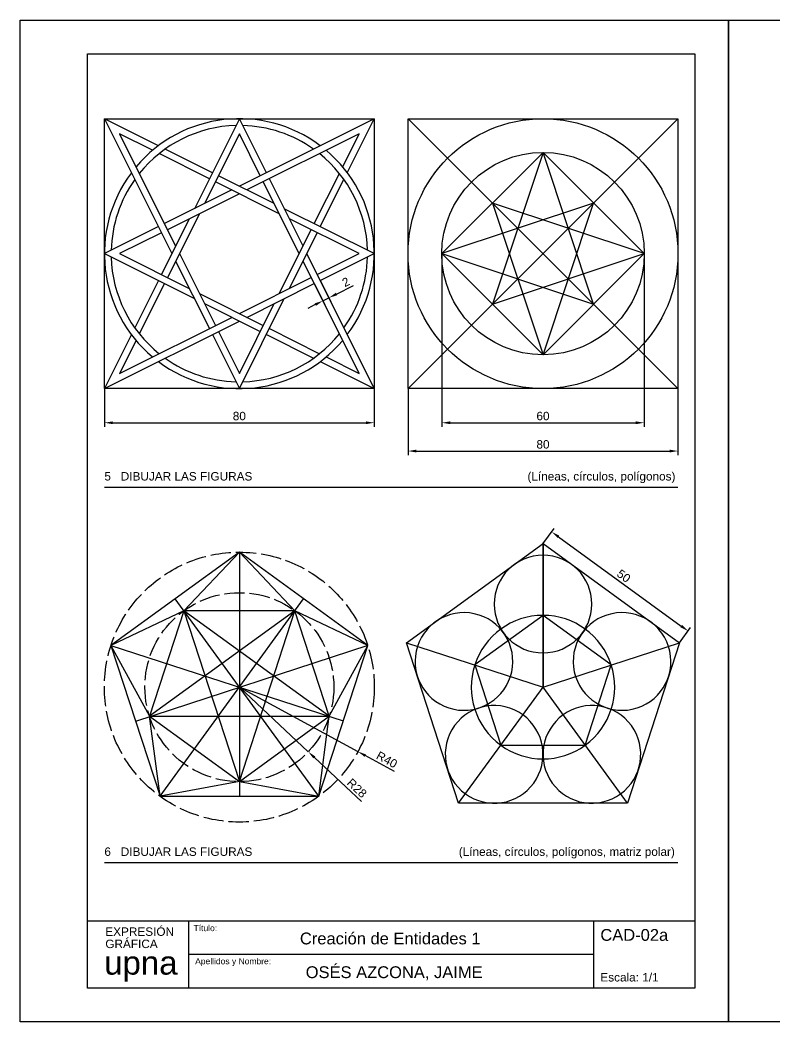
# Model space of a CAD drawing. Header units: millimetres. Extents: x 4357 to 9851, y 1421 to 2962.
# Drawn here: x 4357.3 to 4581.1, y 1421.5 to 1718.5 of the extents above; entities that cross this region are included whole.
import ezdxf

# ---------------------------------------------------------------- set-up
doc = ezdxf.new("R2010")
doc.units = ezdxf.units.MM
doc.linetypes.add('ACAD_ISO02W100', pattern=[15, 12, -3])
for name, color, linetype in [('010_formato', 5, 'Continuous'), ('015_cajetin', 4, 'Continuous'), ('020_rotulacion_textos', 4, 'Continuous'), ('030_linea_continua_gruesa', 7, 'Continuous'), ('031_linea_continua_fina', 4, 'Continuous'), ('033_linea_discontinua_fina', 4, 'Continuous'), ('040_cotas', 1, 'Continuous')]:
    doc.layers.add(name, color=color, linetype=linetype)
doc.styles.add('Arial 1.8', font='arial.ttf', dxfattribs={"height": 1.8})
doc.styles.add('Arial 2.5', font='arial.ttf', dxfattribs={"height": 2.5})
doc.styles.add('Arial 3.5', font='arial.ttf', dxfattribs={"height": 3.5})
doc.styles.add('LogoUpna', font='swissl.ttf')
doc.dimstyles.new('Arial 2.5', dxfattribs={"dimtxt": 2.5, "dimasz": 2.5, "dimexe": 1.25, "dimexo": 0, "dimgap": 0.7, "dimtad": 1, "dimtxsty": 'Arial 2.5', "dimcen": 2.5, "dimadec": 0, "dimazin": 0, "dimtfac": 1, "dimtmove": 0, "dimatfit": 3, "dimfxl": 1, "dimarcsym": 0})

# ---------------------------------------------------------------- blocks, each defined once
blk = doc.blocks.new('*D3')
at = {"layer": '040_cotas', "color": 0, "lineweight": -2, "transparency": 16777216}
for p, q in [((4382.34, 1609.22), (4382.34, 1597.85)), ((4462.34, 1609.22), (4462.34, 1597.85)), ((4384.84, 1599.1), (4459.84, 1599.1))]:
    blk.add_line(p, q, dxfattribs=at)
at = {"layer": '040_cotas', "color": 0, "transparency": 16777216}
for points in [[(4384.84, 1599.51), (4384.84, 1598.68), (4382.34, 1599.1)], [(4459.84, 1599.51), (4459.84, 1598.68), (4462.34, 1599.1)]]:
    blk.add_solid(points, dxfattribs=at)
at = {"layer": 'Defpoints', "color": 0, "transparency": 16777216}
for p in [(4382.34, 1609.22), (4462.34, 1609.22), (4462.34, 1599.1)]:
    blk.add_point(p, dxfattribs=at)
at = {"layer": '040_cotas', "color": 0, "transparency": 16777216, "insert": (4422.34, 1601.07), "char_height": 2.5, "attachment_point": 5, "style": 'Arial 2.5'}
blk.add_mtext('80', dxfattribs=at)
blk = doc.blocks.new('*D4')
at = {"layer": '040_cotas', "color": 0, "lineweight": -2, "transparency": 16777216}
for p, q in [((4482.34, 1649.22), (4482.34, 1597.85)), ((4542.34, 1649.22), (4542.34, 1597.85)), ((4484.84, 1599.1), (4539.84, 1599.1))]:
    blk.add_line(p, q, dxfattribs=at)
at = {"layer": '040_cotas', "color": 0, "transparency": 16777216}
for points in [[(4484.84, 1599.51), (4484.84, 1598.68), (4482.34, 1599.1)], [(4539.84, 1599.51), (4539.84, 1598.68), (4542.34, 1599.1)]]:
    blk.add_solid(points, dxfattribs=at)
at = {"layer": 'Defpoints', "color": 0, "transparency": 16777216}
for p in [(4482.34, 1649.22), (4542.34, 1649.22), (4542.34, 1599.1)]:
    blk.add_point(p, dxfattribs=at)
at = {"layer": '040_cotas', "color": 0, "transparency": 16777216, "insert": (4512.34, 1601.07), "char_height": 2.5, "attachment_point": 5, "style": 'Arial 2.5'}
blk.add_mtext('60', dxfattribs=at)
blk = doc.blocks.new('*D5')
at = {"layer": '040_cotas', "color": 0, "lineweight": -2, "transparency": 16777216}
for p, q in [((4472.34, 1609.22), (4472.34, 1589.45)), ((4552.34, 1609.22), (4552.34, 1589.45)), ((4474.84, 1590.7), (4549.84, 1590.7))]:
    blk.add_line(p, q, dxfattribs=at)
at = {"layer": '040_cotas', "color": 0, "transparency": 16777216}
for points in [[(4474.84, 1591.12), (4474.84, 1590.29), (4472.34, 1590.7)], [(4549.84, 1591.12), (4549.84, 1590.29), (4552.34, 1590.7)]]:
    blk.add_solid(points, dxfattribs=at)
at = {"layer": 'Defpoints', "color": 0, "transparency": 16777216}
for p in [(4472.34, 1609.22), (4552.34, 1609.22), (4552.34, 1590.7)]:
    blk.add_point(p, dxfattribs=at)
at = {"layer": '040_cotas', "color": 0, "transparency": 16777216, "insert": (4512.34, 1592.68), "char_height": 2.5, "attachment_point": 5, "style": 'Arial 2.5'}
blk.add_mtext('80', dxfattribs=at)
blk = doc.blocks.new('*D6')
at = {"layer": '040_cotas', "color": 0, "lineweight": -2, "transparency": 16777216}
for p, q in [((4444.55, 1640.33), (4447.66, 1634.11)), ((4446.34, 1641.22), (4449.45, 1635.01)), ((4451.13, 1637.25), (4456.15, 1639.76)), ((4444.86, 1634.11), (4442.63, 1633)), ((4447.1, 1635.23), (4448.89, 1636.13))]:
    blk.add_line(p, q, dxfattribs=at)
at = {"layer": '040_cotas', "color": 0, "transparency": 16777216}
for points in [[(4450.94, 1637.62), (4451.31, 1636.87), (4448.89, 1636.13)], [(4444.68, 1634.49), (4445.05, 1633.74), (4447.1, 1635.23)]]:
    blk.add_solid(points, dxfattribs=at)
at = {"layer": 'Defpoints', "color": 0, "transparency": 16777216}
for p in [(4444.55, 1640.33), (4446.34, 1641.22), (4448.89, 1636.13)]:
    blk.add_point(p, dxfattribs=at)
at = {"layer": '040_cotas', "color": 0, "transparency": 16777216, "insert": (4453.91, 1640.82), "char_height": 2.5, "attachment_point": 5, "rotation": 26.5651, "style": 'Arial 2.5'}
blk.add_mtext('2', dxfattribs=at)
blk = doc.blocks.new('*D7')
at = {"layer": '040_cotas', "color": 0, "lineweight": -2, "transparency": 16777216}
for p, q in [((4512.34, 1563.25), (4515.62, 1567.77)), ((4516.91, 1565.29), (4553.32, 1538.84)), ((4552.79, 1533.86), (4556.07, 1538.38))]:
    blk.add_line(p, q, dxfattribs=at)
at = {"layer": '040_cotas', "color": 0, "transparency": 16777216}
for points in [[(4517.16, 1565.62), (4516.67, 1564.95), (4514.89, 1566.76)], [(4553.56, 1539.17), (4553.07, 1538.5), (4555.34, 1537.37)]]:
    blk.add_solid(points, dxfattribs=at)
at = {"layer": 'Defpoints', "color": 0, "transparency": 16777216}
for p in [(4512.34, 1563.25), (4555.34, 1537.37), (4552.79, 1533.86)]:
    blk.add_point(p, dxfattribs=at)
at = {"layer": '040_cotas', "color": 0, "transparency": 16777216, "insert": (4536.28, 1553.66), "char_height": 2.5, "attachment_point": 5, "rotation": 324, "style": 'Arial 2.5'}
blk.add_mtext('50', dxfattribs=at)
blk = doc.blocks.new('*D8')
at = {"layer": '040_cotas', "color": 0, "lineweight": -2, "transparency": 16777216}
for p, q in [((4422.34, 1520.72), (4457.49, 1501.62)), ((4468.35, 1495.71), (4459.68, 1500.42))]:
    blk.add_line(p, q, dxfattribs=at)
at = {"layer": '040_cotas', "color": 0, "transparency": 16777216}
blk.add_solid([(4459.88, 1500.79), (4459.48, 1500.06), (4457.49, 1501.62)], dxfattribs=at)
at = {"layer": 'Defpoints', "color": 0, "transparency": 16777216}
for p in [(4422.34, 1520.72), (4457.49, 1501.62)]:
    blk.add_point(p, dxfattribs=at)
at = {"layer": '040_cotas', "color": 0, "transparency": 16777216, "insert": (4466.06, 1499.21), "char_height": 2.5, "attachment_point": 5, "rotation": 331.4706, "style": 'Arial 2.5'}
blk.add_mtext('R40', dxfattribs=at)
blk = doc.blocks.new('*D9')
at = {"layer": '040_cotas', "color": 0, "lineweight": -2, "transparency": 16777216}
for p, q in [((4422.34, 1520.72), (4442.77, 1501.57)), ((4458.52, 1486.81), (4444.6, 1499.86))]:
    blk.add_line(p, q, dxfattribs=at)
at = {"layer": '040_cotas', "color": 0, "transparency": 16777216}
blk.add_solid([(4444.88, 1500.17), (4444.31, 1499.56), (4442.77, 1501.57)], dxfattribs=at)
at = {"layer": 'Defpoints', "color": 0, "transparency": 16777216}
for p in [(4422.34, 1520.72), (4442.77, 1501.57)]:
    blk.add_point(p, dxfattribs=at)
at = {"layer": '040_cotas', "color": 0, "transparency": 16777216, "insert": (4457.18, 1490.78), "char_height": 2.5, "attachment_point": 5, "rotation": 316.8519, "style": 'Arial 2.5'}
blk.add_mtext('R28', dxfattribs=at)

msp = doc.modelspace()

# ---------------------------------------------------------------- linework, layer by layer
at = {"layer": '010_formato'}
for p, q in [((4357.343, 1718.472), (4567.343, 1718.472)), ((4357.343, 1421.472), (4357.343, 1718.472)), ((4567.343, 1718.472), (4567.343, 1421.472)), ((4567.343, 1718.472), (4777.343, 1718.472)), ((4567.343, 1421.472), (4567.343, 1718.472)), ((4567.343, 1421.472), (4357.343, 1421.472)), ((4777.343, 1421.472), (4567.343, 1421.472))]:
    msp.add_line(p, q, dxfattribs=at)
at = {"layer": '015_cajetin'}
for p, q in [((4377.343, 1708.472), (4557.343, 1708.472)), ((4377.343, 1431.472), (4377.343, 1708.472)), ((4557.343, 1708.472), (4557.343, 1431.472)), ((4377.343, 1451.472), (4557.343, 1451.472)), ((4407.343, 1431.472), (4407.343, 1451.472)), ((4527.343, 1451.472), (4527.343, 1431.472)), ((4527.343, 1441.472), (4407.343, 1441.472)), ((4557.343, 1431.472), (4377.343, 1431.472))]:
    msp.add_line(p, q, dxfattribs=at)
at = {"layer": '030_linea_continua_gruesa'}
for p, q in [((4382.343, 1689.222), (4402.343, 1649.222)), ((4398.343, 1681.222), (4382.343, 1689.222)), ((4422.343, 1689.222), (4409.01, 1662.555)), ((4462.343, 1689.222), (4422.343, 1669.222)), ((4430.343, 1673.222), (4422.343, 1689.222)), ((4454.343, 1673.222), (4462.343, 1689.222)), ((4472.343, 1649.222), (4472.343, 1689.222)), ((4472.343, 1689.222), (4552.343, 1689.222)), ((4552.343, 1689.222), (4552.343, 1609.222)), ((4386.815, 1684.749), (4403.461, 1651.458)), ((4396.615, 1679.849), (4386.815, 1684.749)), ((4422.343, 1684.749), (4411.991, 1664.046)), ((4428.554, 1672.327), (4422.343, 1684.749)), ((4457.871, 1684.749), (4424.579, 1668.103)), ((4452.971, 1674.95), (4457.871, 1684.749)), ((4413.448, 1671.433), (4398.574, 1678.87)), ((4414.343, 1673.222), (4400.356, 1680.215)), ((4482.343, 1649.222), (4512.343, 1679.222)), ((4512.343, 1679.222), (4497.343, 1634.222)), ((4512.343, 1679.222), (4542.343, 1649.222)), ((4527.343, 1634.222), (4512.343, 1679.222)), ((4432.695, 1664.046), (4416.132, 1672.327)), ((4444.554, 1658.116), (4451.991, 1672.991)), ((4434.185, 1661.064), (4415.237, 1670.538)), ((4440.107, 1649.222), (4429.448, 1670.538)), ((4441.225, 1651.458), (4431.237, 1671.433)), ((4446.343, 1657.222), (4453.336, 1671.208)), ((4420.107, 1668.103), (4400.132, 1658.116)), ((4422.343, 1666.985), (4401.026, 1656.327)), ((4527.343, 1664.222), (4482.343, 1649.222)), ((4542.343, 1649.222), (4497.343, 1664.222)), ((4497.343, 1664.222), (4512.343, 1619.222)), ((4512.343, 1619.222), (4527.343, 1664.222)), ((4410.5, 1661.064), (4401.026, 1642.116)), ((4462.343, 1649.222), (4435.676, 1662.555)), ((4407.519, 1659.573), (4399.237, 1643.01)), ((4457.871, 1649.222), (4437.167, 1659.573)), ((4398.343, 1657.222), (4382.343, 1649.222)), ((4399.237, 1655.433), (4386.815, 1649.222)), ((4434.185, 1637.379), (4443.66, 1656.327)), ((4437.167, 1638.87), (4445.448, 1655.433)), ((4382.343, 1649.222), (4409.01, 1635.888)), ((4386.815, 1649.222), (4407.519, 1638.87)), ((4404.579, 1649.222), (4415.237, 1627.905)), ((4462.343, 1609.222), (4442.343, 1649.222)), ((4445.448, 1643.01), (4457.871, 1649.222)), ((4446.343, 1641.222), (4462.343, 1649.222)), ((4472.343, 1609.222), (4472.343, 1649.222)), ((4512.343, 1619.222), (4482.343, 1649.222)), ((4482.343, 1649.222), (4527.343, 1634.222)), ((4497.343, 1634.222), (4542.343, 1649.222)), ((4542.343, 1649.222), (4512.343, 1619.222)), ((4403.461, 1646.985), (4413.448, 1627.01)), ((4457.871, 1613.694), (4441.225, 1646.985)), ((4398.343, 1641.222), (4391.35, 1627.235)), ((4400.132, 1640.327), (4392.694, 1625.452)), ((4422.343, 1631.458), (4443.66, 1642.116)), ((4424.579, 1630.34), (4444.554, 1640.327)), ((4410.5, 1637.379), (4429.448, 1627.905)), ((4411.991, 1634.397), (4428.554, 1626.116)), ((4422.343, 1609.222), (4435.676, 1635.888)), ((4422.343, 1613.694), (4432.695, 1634.397)), ((4382.343, 1609.222), (4422.343, 1629.222)), ((4386.815, 1613.694), (4420.107, 1630.34)), ((4390.343, 1625.222), (4382.343, 1609.222)), ((4414.343, 1625.222), (4422.343, 1609.222)), ((4416.132, 1626.116), (4422.343, 1613.694)), ((4430.343, 1625.222), (4444.33, 1618.228)), ((4431.237, 1627.01), (4446.112, 1619.573)), ((4391.715, 1623.494), (4386.815, 1613.694)), ((4446.343, 1617.222), (4462.343, 1609.222)), ((4448.071, 1618.594), (4457.871, 1613.694)), ((4552.343, 1609.222), (4472.343, 1609.222)), ((4422.343, 1560.722), (4405.885, 1543.374)), ((4438.801, 1543.374), (4422.343, 1560.722)), ((4405.885, 1543.374), (4384.301, 1533.082)), ((4438.801, 1543.374), (4395.713, 1512.069)), ((4448.972, 1512.069), (4405.885, 1543.374)), ((4405.885, 1543.374), (4422.343, 1492.722)), ((4422.343, 1492.722), (4438.801, 1543.374)), ((4460.385, 1533.082), (4438.801, 1543.374)), ((4384.301, 1533.082), (4395.713, 1512.069)), ((4384.301, 1533.082), (4395.713, 1512.069)), ((4448.972, 1512.069), (4460.385, 1533.082)), ((4395.713, 1512.069), (4448.972, 1512.069)), ((4398.831, 1488.361), (4395.713, 1512.069)), ((4395.713, 1512.069), (4422.343, 1492.722)), ((4445.854, 1488.361), (4448.972, 1512.069)), ((4422.343, 1492.722), (4398.831, 1488.361)), ((4422.343, 1492.722), (4445.854, 1488.361))]:
    msp.add_line(p, q, dxfattribs=at)
for points in [[(4422.343, 1560.722), (4384.301, 1533.082), (4398.831, 1488.361), (4445.854, 1488.361), (4460.385, 1533.082)], [(4422.343, 1492.722), (4448.972, 1512.069), (4438.801, 1543.374), (4405.885, 1543.374), (4395.713, 1512.069)]]:
    msp.add_lwpolyline(points, close=True, dxfattribs=at)
for points in [[(4512.343, 1541.988), (4512.343, 1541.988), (4492.117, 1527.293)], [(4532.568, 1527.293), (4532.568, 1527.293), (4512.343, 1541.988)], [(4492.117, 1527.293), (4492.117, 1527.293), (4499.843, 1503.517)], [(4524.843, 1503.517), (4524.843, 1503.517), (4532.568, 1527.293)], [(4499.843, 1503.517), (4499.843, 1503.517), (4524.843, 1503.517)]]:
    msp.add_lwpolyline(points, dxfattribs=at)
for radius in [40, 30]:
    msp.add_circle((4512.343, 1649.222), radius, dxfattribs=at)
for centre, radius, start, end in [((4422.343, 1649.222), 40, 53.1301, 139.96915), ((4422.343, 1649.222), 38, 91.51802, 141.28098), ((4422.343, 1649.222), 38, 54.64812, 88.48198), ((4422.343, 1649.222), 38, 1.51802, 51.28098), ((4422.343, 1649.222), 40, 323.1301, 49.96915), ((4422.343, 1649.222), 40, 143.1301, 229.96915), ((4422.343, 1649.222), 38, 144.64812, 178.48198), ((4422.343, 1649.222), 38, 181.51802, 231.28098), ((4422.343, 1649.222), 38, 324.64812, 358.48198), ((4422.343, 1649.222), 38, 271.51802, 321.28098), ((4422.343, 1649.222), 40, 233.1301, 319.96915), ((4422.343, 1649.222), 38, 234.64812, 268.48198), ((4512.343, 1545.356), 14.48, 90, 270), ((4512.343, 1545.356), 14.48, 270, 90), ((4488.914, 1528.334), 14.48, 342, 162), ((4535.772, 1528.334), 14.48, 18, 198), ((4488.914, 1528.334), 14.48, 162, 342), ((4535.772, 1528.334), 14.48, 198, 18), ((4497.863, 1500.792), 14.48, 54, 234), ((4526.823, 1500.792), 14.48, 306, 126), ((4497.863, 1500.792), 14.48, 234, 54), ((4526.823, 1500.792), 14.48, 126, 306)]:
    msp.add_arc(centre, radius, start, end, dxfattribs=at)
at = {"layer": '031_linea_continua_fina'}
for p, q in [((4382.343, 1649.222), (4382.343, 1689.222)), ((4382.343, 1689.222), (4462.343, 1689.222)), ((4462.343, 1689.222), (4462.343, 1609.222)), ((4472.343, 1609.222), (4552.343, 1689.222)), ((4472.343, 1689.222), (4552.343, 1609.222)), ((4382.343, 1609.222), (4382.343, 1649.222)), ((4462.343, 1609.222), (4382.343, 1609.222)), ((4382.343, 1579.972), (4552.343, 1579.972)), ((4471.892, 1533.865), (4512.343, 1563.254)), ((4512.343, 1563.254), (4512.343, 1520.722)), ((4512.343, 1520.722), (4512.343, 1563.254)), ((4512.343, 1563.254), (4552.794, 1533.865)), ((4512.343, 1520.722), (4512.343, 1563.254)), ((4512.343, 1563.254), (4512.343, 1520.722)), ((4422.343, 1560.722), (4422.343, 1488.361)), ((4398.831, 1488.361), (4441.364, 1546.902)), ((4445.854, 1488.361), (4403.322, 1546.902)), ((4384.301, 1533.082), (4453.12, 1510.722)), ((4460.385, 1533.082), (4391.61, 1510.585)), ((4471.892, 1533.865), (4512.343, 1520.722)), ((4487.343, 1486.312), (4471.892, 1533.865)), ((4512.343, 1520.722), (4552.794, 1533.865)), ((4552.794, 1533.865), (4537.343, 1486.312)), ((4487.343, 1486.312), (4512.343, 1520.722)), ((4537.343, 1486.312), (4512.343, 1520.722)), ((4537.343, 1486.312), (4487.343, 1486.312)), ((4382.343, 1468.701), (4552.343, 1468.701))]:
    msp.add_line(p, q, dxfattribs=at)
for start, end in [(90, 162), (18, 90), (162, 234), (306, 18), (234, 306)]:
    msp.add_arc((4512.343, 1520.722), 21.266, start, end, dxfattribs=at)
at = {"layer": '033_linea_discontinua_fina', "linetype": 'ACAD_ISO02W100', "ltscale": 0.5}
for radius in [40, 28]:
    msp.add_circle((4422.343, 1520.722), radius, dxfattribs=at)

# ---------------------------------------------------------------- texts
at = {"layer": '020_rotulacion_textos'}
for s, height, style, p in [('5   DIBUJAR LAS FIGURAS', 2.5, 'Arial 2.5', (4382.343, 1581.972)), ('(Líneas, círculos, polígonos)', 2.5, 'Arial 2.5', (4507.73, 1581.971)), ('6   DIBUJAR LAS FIGURAS', 2.5, 'Arial 2.5', (4382.343, 1470.701)), ('(Líneas, círculos, polígonos, matriz polar)', 2.5, 'Arial 2.5', (4487.376, 1470.7)), ('Título:', 1.8, 'Arial 1.8', (4408.774, 1448.395)), ('Creación de Entidades 1', 3.5, 'Arial 3.5', (4440.295, 1444.472)), ('CAD-02a', 3.5, 'Arial 3.5', (4529.343, 1445.522)), ('Apellidos y Nombre:', 1.8, 'Arial 1.8', (4409.252, 1438.578)), ('OSÉS AZCONA, JAIME', 3.5, 'Arial 3.5', (4442.013, 1434.472)), ('Escala: 1/1', 2.5, 'Arial 2.5', (4529.343, 1433.472))]:
    msp.add_text(s, height=height, dxfattribs=dict(at, style=style)).set_placement(p)
at = {"layer": '020_rotulacion_textos', "linetype": 'Continuous', "style": 'LogoUpna'}
for s, p in [('EXPRESIÓN', (4382.618, 1447.001)), ('GRÁFICA', (4382.618, 1443.374))]:
    msp.add_text(s, height=2.5, dxfattribs=at).set_placement(p)
at = {"layer": '020_rotulacion_textos', "color": 10, "style": 'LogoUpna'}
msp.add_text('upna', height=7, dxfattribs=at).set_placement((4382.274, 1435.505))

# ---------------------------------------------------------------- dimensions: what is measured, and where the dimension line sits
at = {"layer": '040_cotas'}
for base, p1, p2, picture, middle in [((4542.343, 1599.098), (4482.343, 1649.222), (4542.343, 1649.222), '*D4', (4512.343, 1601.074)), ((4462.343, 1599.098), (4382.343, 1609.222), (4462.343, 1609.222), '*D3', (4422.343, 1601.074)), ((4552.343, 1590.703), (4472.343, 1609.222), (4552.343, 1609.222), '*D5', (4512.343, 1592.679))]:
    dim = msp.add_linear_dim(base=base, p1=p1, p2=p2, dimstyle='Arial 2.5', dxfattribs=at)
    dim.commit()
    dim.dimension.update_dxf_attribs({"geometry": picture, "text_midpoint": middle})
dim = msp.add_linear_dim(base=(4448.89, 1636.127), p1=(4444.554, 1640.327), p2=(4446.343, 1641.222), angle=26.56505, dimstyle='Arial 2.5', dxfattribs=at)
dim.commit()
dim.dimension.update_dxf_attribs({"geometry": '*D6', "text_midpoint": (4454.785, 1639.075), "dimtype": 161})
dim = msp.add_aligned_dim(p1=(4512.343, 1563.254), p2=(4552.794, 1533.865), distance=4.33, dimstyle='Arial 2.5', dxfattribs=at)
dim.commit()
dim.dimension.update_dxf_attribs({"geometry": '*D7', "text_midpoint": (4536.275, 1553.662)})
dim = msp.add_radius_dim(center=(4422.343, 1520.722), mpoint=(4457.486, 1501.617), dimstyle='Arial 2.5', dxfattribs=at)
dim.commit()
dim.dimension.update_dxf_attribs({"geometry": '*D8', "text_midpoint": (4466.058, 1499.207)})
dim = msp.add_radius_dim(center=(4422.343, 1520.722), mpoint=(4442.771, 1501.573), dimstyle='Arial 2.5', dxfattribs=at)
dim.commit()
dim.dimension.update_dxf_attribs({"geometry": '*D9', "text_midpoint": (4455.827, 1489.335), "dimtype": 164})

doc.saveas('drawing.dxf')
